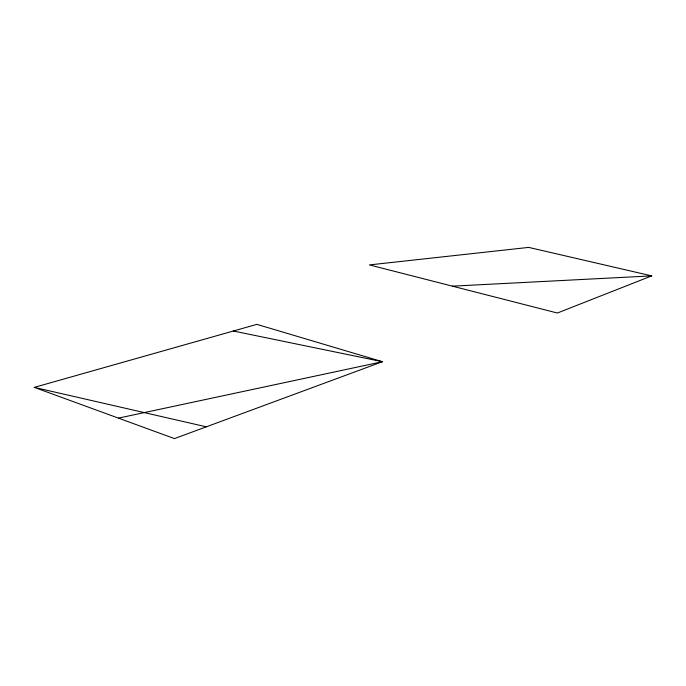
<?xml version="1.0" encoding="UTF-8"?>
<svg xmlns="http://www.w3.org/2000/svg" width="686" height="686" viewBox="0 0 686 686"><rect width="100%" height="100%" fill="white"/><g stroke="black" fill="none" stroke-linecap="round" stroke-linejoin="round"><path stroke-width="1.03" d="M651.7 275.883L557.366 313.022L369.411 264.916L528.692 247.397L651.7 275.883L452.4 286.156M34.3 387.384L256.873 324.358L382.428 361.711L174.45 438.603L34.3 387.384L206.315 426.821M118.421 418.126L382.428 361.711L233.386 331.012"/></g></svg>
